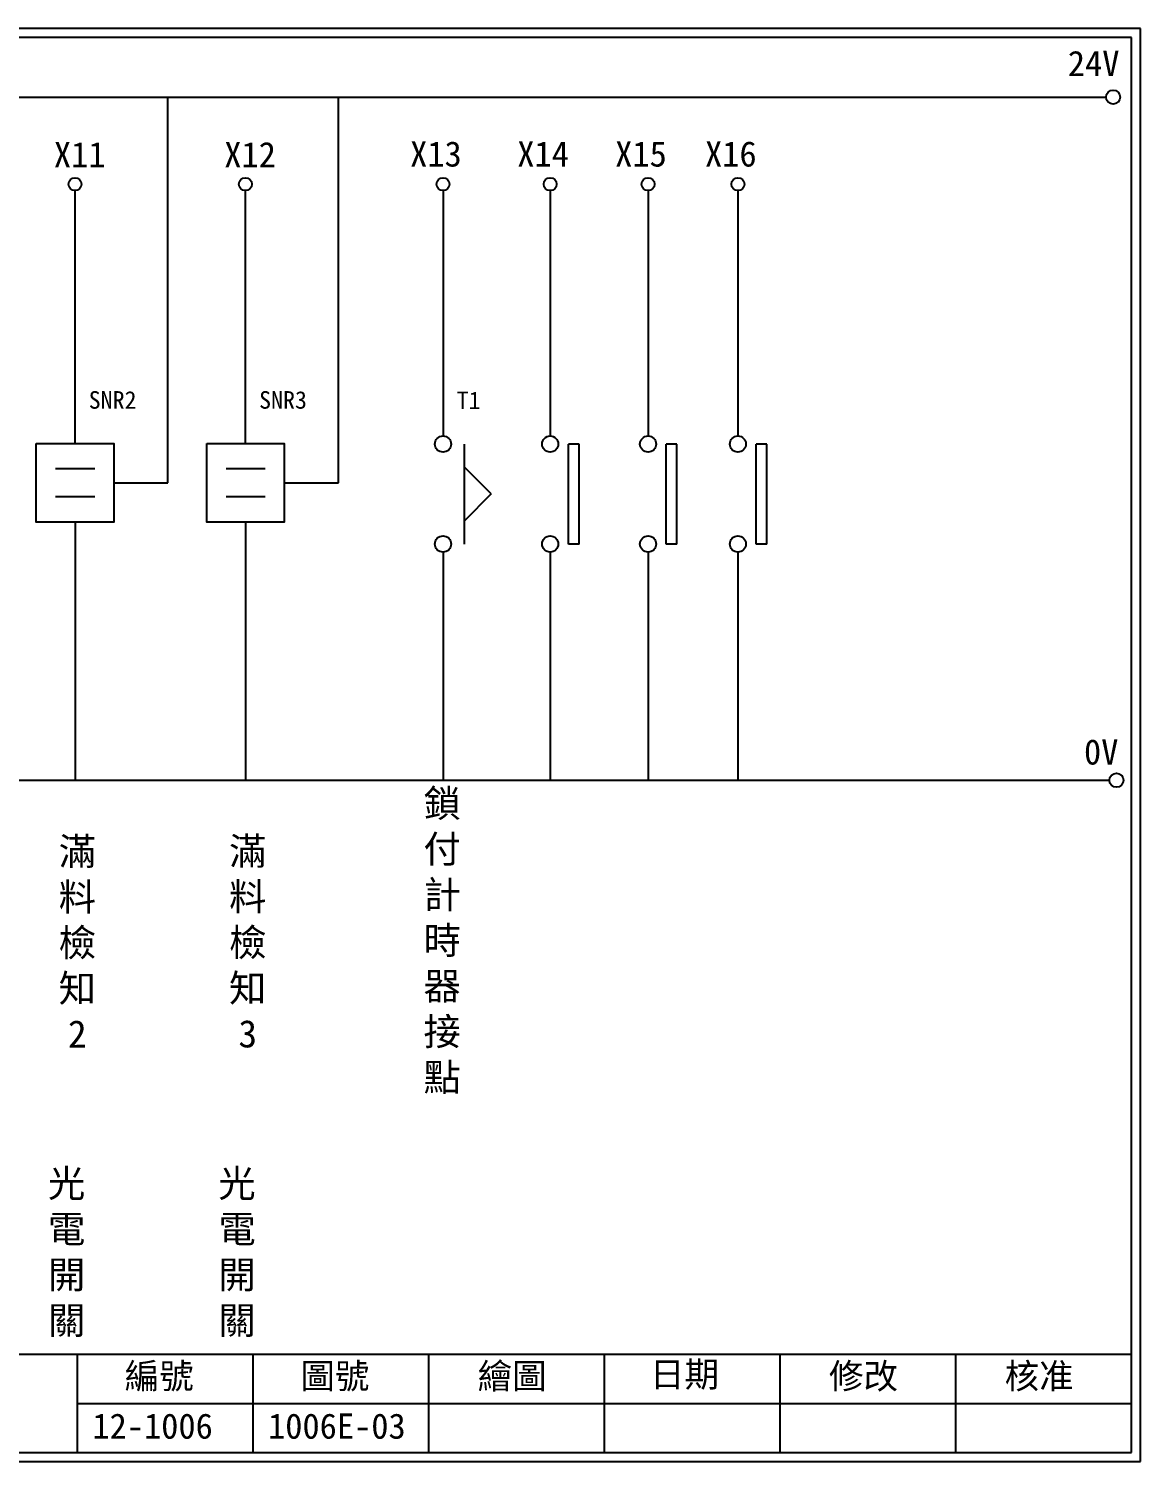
# Model space of a CAD drawing. Extents: x 325 to 612, y 3 to 207.
# Drawn here: x 454.1 to 612.3, y 3 to 207 of the extents above; entities that cross this region are included whole.
import ezdxf

# ---------------------------------------------------------------- set-up
doc = ezdxf.new("R2010")
doc.units = 0
doc.layers.get('0').update_dxf_attribs({"linetype": 'CONTINUOUS'})
doc.layers.add('圖框層', color=7, linetype='CONTINUOUS')
doc.layers.add('標尺寸層', color=3, linetype='CONTINUOUS')
doc.styles.add('CNS', font='romanc.shx', dxfattribs={"bigfont": 'chineset.shx'})
doc.styles.add('STSL', font='KAIU.TTF')

msp = doc.modelspace()

# ---------------------------------------------------------------- linework, layer by layer
for p, q in [((473.93, 142.31), (473.93, 197.22)), ((498.19, 142.31), (498.19, 197.22)), ((460.71, 147.89), (460.71, 183.91)), ((484.96, 147.89), (484.96, 183.91)), ((532.44, 147.83), (530.93, 147.83)), ((546.36, 147.83), (544.86, 147.83)), ((559.16, 147.83), (557.65, 147.83)), ((466.22, 142.31), (473.93, 142.31)), ((490.48, 142.31), (498.19, 142.31)), ((460.71, 136.73), (460.71, 99.96)), ((484.96, 136.73), (484.96, 99.96)), ((532.44, 133.6), (530.93, 133.6)), ((546.36, 133.6), (544.86, 133.6)), ((559.16, 133.6), (557.65, 133.6))]:
    msp.add_line(p, q)
for points in [[(455.2, 147.89), (466.22, 147.89), (466.22, 136.73), (455.2, 136.73)], [(479.45, 147.89), (490.48, 147.89), (490.48, 136.73), (479.45, 136.73)]]:
    msp.add_lwpolyline(points, close=True)
for centre in [(608.44, 197.22), (608.92, 99.96)]:
    msp.add_circle(centre, 1)
at = {"layer": '圖框層', "color": 7}
for p, q in [((612.32, 206.97), (325.32, 206.97)), ((612.32, 3), (612.32, 206.97)), ((611.07, 205.72), (326.57, 205.72)), ((611.07, 4.25), (611.07, 205.72)), ((326.57, 18.25), (611.07, 18.25)), ((461.07, 4.25), (461.07, 18.25)), ((486.07, 4.25), (486.07, 18.25)), ((511.07, 4.25), (511.07, 18.25)), ((536.07, 4.25), (536.07, 18.25)), ((561.07, 4.25), (561.07, 18.25)), ((586.07, 4.25), (586.07, 18.25)), ((461.07, 11.25), (611.07, 11.25)), ((326.57, 4.25), (611.07, 4.25)), ((325.32, 3), (612.32, 3))]:
    msp.add_line(p, q, dxfattribs=at)
at = {"layer": '標尺寸層', "color": 7}
for p, q in [((329.84, 197.22), (607.44, 197.22)), ((513.08, 183.91), (513.08, 148.99)), ((528.33, 183.91), (528.33, 148.99)), ((542.26, 183.91), (542.26, 148.99)), ((555.05, 183.91), (555.05, 148.99)), ((516.08, 147.83), (516.08, 133.6)), ((530.93, 133.6), (530.93, 147.83)), ((532.44, 133.6), (532.44, 147.83)), ((544.86, 133.6), (544.86, 147.83)), ((546.36, 133.6), (546.36, 147.83)), ((557.65, 133.6), (557.65, 147.83)), ((559.16, 133.6), (559.16, 147.83)), ((457.95, 144.34), (463.52, 144.34)), ((482.2, 144.34), (487.77, 144.34)), ((457.95, 140.37), (463.52, 140.37)), ((482.2, 140.37), (487.77, 140.37)), ((513.08, 132.46), (513.08, 99.96)), ((513.08, 132.45), (513.08, 99.96)), ((528.33, 132.46), (528.33, 99.96)), ((528.33, 132.45), (528.33, 99.96)), ((542.26, 132.46), (542.26, 99.96)), ((542.26, 132.45), (542.26, 99.96)), ((555.05, 132.46), (555.05, 99.96)), ((555.05, 132.45), (555.05, 99.96)), ((330.05, 99.96), (607.92, 99.96))]:
    msp.add_line(p, q, dxfattribs=at)
at = {"layer": '標尺寸層'}
for q in [(516.08, 144.59), (516.08, 136.85)]:
    msp.add_line((519.95, 140.72), q, dxfattribs=at)
at = {"layer": '標尺寸層', "color": 7}
for centre, radius in [((460.71, 184.83), 0.92), ((484.96, 184.83), 0.92), ((513.08, 184.83), 0.92), ((528.33, 184.83), 0.92), ((542.26, 184.83), 0.92), ((555.05, 184.83), 0.92), ((513.08, 147.83), 1.15), ((528.33, 147.83), 1.15), ((542.26, 147.83), 1.15), ((555.05, 147.83), 1.15), ((513.08, 133.6), 1.15), ((528.33, 133.6), 1.15), ((542.26, 133.6), 1.15), ((555.05, 133.6), 1.15)]:
    msp.add_circle(centre, radius, dxfattribs=at)

# ---------------------------------------------------------------- texts
at = {"layer": '圖框層', "color": 4, "style": 'STSL'}
for s, height, p in [('24V', 3.6, (602, 200.22)), ('X11', 3.6, (457.7, 187.24)), ('X12', 3.6, (481.95, 187.24)), ('X13', 3.6, (508.4, 187.33)), ('X14', 3.6, (523.65, 187.33)), ('X15', 3.6, (537.58, 187.33)), ('X16', 3.6, (550.37, 187.33)), ('SNR2', 2.5, (462.66, 152.86)), ('SNR3', 2.5, (486.91, 152.86)), ('T1', 2.5, (515.02, 152.8)), ('0V', 3.6, (604.3, 102.2)), ('編號', 3.6, (467.78, 13.34)), ('圖號', 3.6, (492.78, 13.34)), ('繪圖', 3.6, (518.01, 13.34)), ('日期', 3.6, (542.54, 13.59)), ('修改', 3.6, (568.01, 13.34)), ('核准', 3.6, (593.01, 13.34)), ('12-1006', 3.6, (463.18, 6.22)), ('1006E-03', 3.6, (488.18, 6.22))]:
    msp.add_text(s, height=height, dxfattribs=at).set_placement(p)
at = {"layer": '標尺寸層', "color": 7, "char_height": 3.9, "width": 4.9608, "attachment_point": 5, "style": 'CNS'}
for s, insert in [('{\\fDFKai-SB|b0|i0|c136|p65;鎖付計時器接點}', (512.96, 76.97)), ('{\\fDFKai-SB|b0|i0|c136|p65;滿料檢知2}', (461.04, 76.85)), ('{\\fDFKai-SB|b0|i0|c136|p65;滿料檢知3}', (485.29, 76.85)), ('{\\fDFKai-SB|b0|i0|c136|p65;光電開關}', (459.52, 32.6)), ('{\\fDFKai-SB|b0|i0|c136|p65;光電開關}', (483.77, 32.6))]:
    msp.add_mtext(s, dxfattribs=dict(at, insert=insert))

doc.saveas('drawing.dxf')
